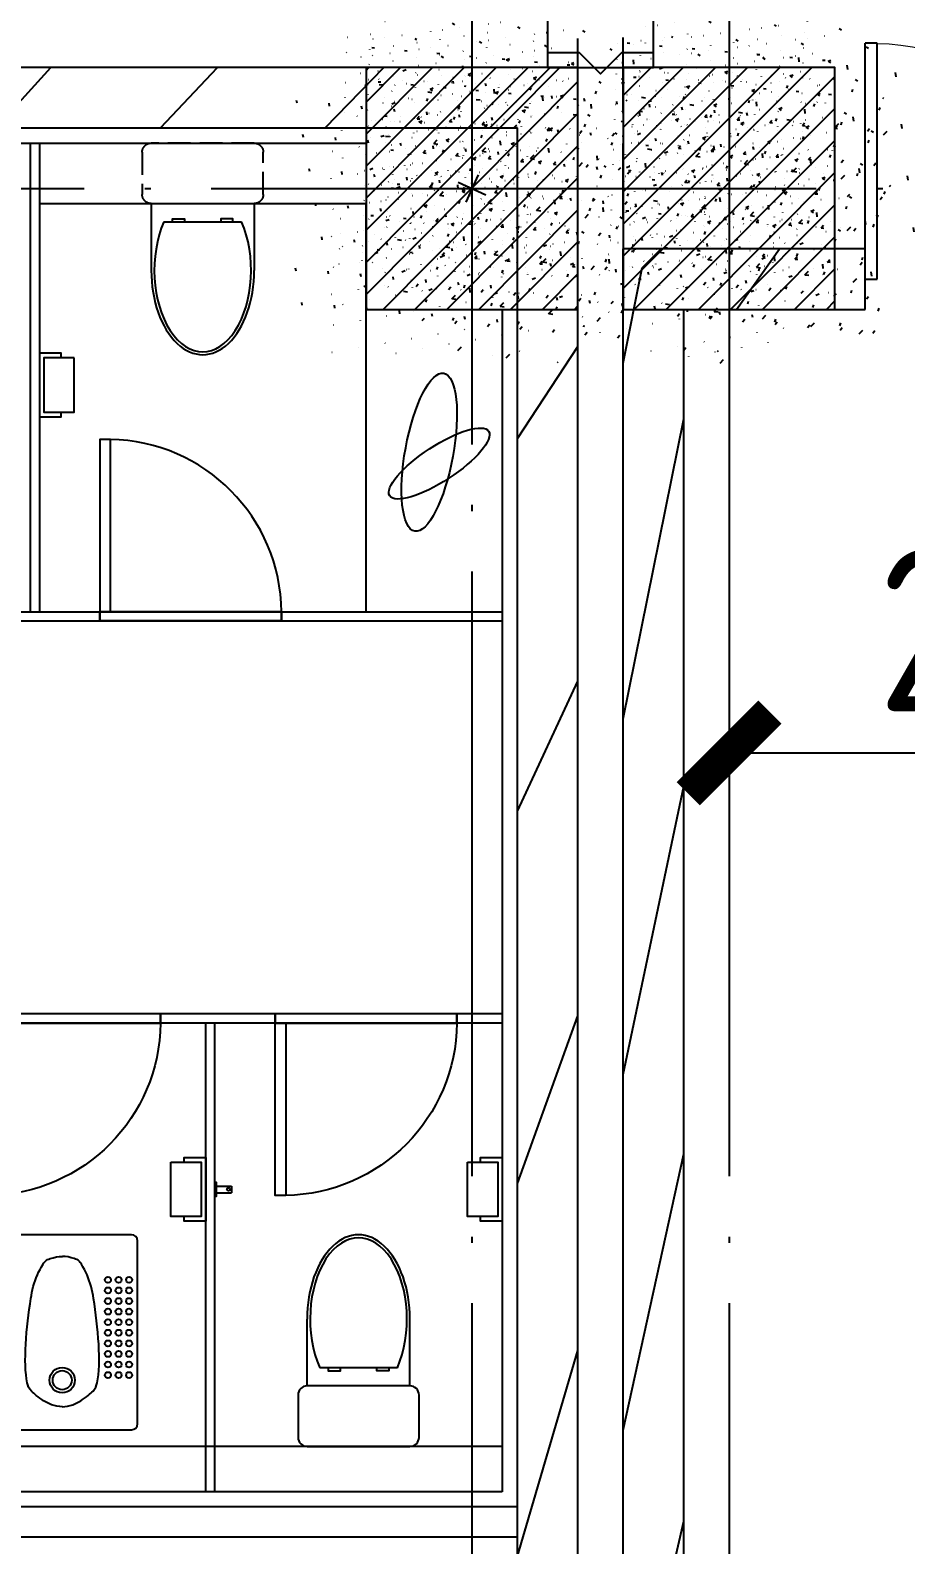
# Model space of a CAD drawing. Header units: inches. Extents: x 0 to 1813292486, y 0 to 3473589894.
# Drawn here: x 600614026 to 600616920, y 3473283533 to 3473288541 of the extents above; entities that cross this region are included whole.
import ezdxf
from ezdxf.xclip import XClip

# ---------------------------------------------------------------- set-up
doc = ezdxf.new("R2010")
doc.units = ezdxf.units.IN
doc.header["$LTSCALE"] = 1000
doc.header["$MEASUREMENT"] = 0
doc.header["$XCLIPFRAME"] = 2
doc.set_wipeout_variables(frame=1)
doc.linetypes.add('AX-MALL-GIRD-200$0$DOTE', pattern=[2.4200000000000004, 2, -0.2, 0.02, -0.2])
doc.linetypes.add('AX-MALL-WALL-P02-QT$0$DASH', pattern=[0.35, 0.25, -0.1])
for name, color, linetype in [('A-Anno-Note', 241, 'Continuous'), ('AX-MALL-DIM-P02$0$A-Anno-Dims', 3, 'Continuous'), ('AX-MALL-DIM-P02$0$A-Detl-Thin', 131, 'Continuous'), ('AX-MALL-GIRD-200$0$A-Grid', 222, 'AX-MALL-GIRD-200$0$DOTE'), ('AX-MALL-P02-200$0$A-Anno-Note', 241, 'Continuous'), ('AX-MALL-WALL-P02$0$A-Anno-Note', 241, 'Continuous'), ('AX-MALL-WALL-P02-QT$0$A-Anno-Note', 241, 'Continuous'), ('AX-MALL-WALL-P02-QT$0$A-Detl-Patt', 8, 'Continuous'), ('AX-MALL-WALL-P02-QT$0$A-Detl-Thin', 131, 'Continuous'), ('AX-MALL-WALL-P02-QT$0$A-Wall', 2, 'Continuous'), ('AX-MALL-WALL-P02-QT$0$A-Wall-Patt', 13, 'Continuous'), ('AX-MALL-WALL-P02-QT$0$A-Wind', 4, 'Continuous'), ('AX-MALL-WALL-P02-QT$0$AX-MALL-WALL-P01-QT$0$AX-MALL-WALL-P01-QT$0$FC--FURN', 40, 'Continuous'), ('AX-MALL-WALL-P02-QT$0$AX-MALL-WALL-P01-QT$0$AX-MALL-WALL-P01-QT$0$FF--FIXT（洁具、厨具）', 31, 'Continuous'), ('AX-MALL-WALL-P02-QT$0$AX-MALL-WALL-P01-QT$0$AX-MALL-WALL-P01-QT$0$FF--FURN_SF(固定家俱)', 40, 'Continuous'), ('AX-MALL-WALL-P02-QT$0$AX-MALL-WALL-P01-QT$0$AX-MALL-WALL-P01-QT$0$FF-DOOR（平面门）', 70, 'Continuous'), ('AX-MALL-WALL-P02-QT$0$AX-MALL-WALL-P02-QT$0$AX-MALL-WALL-P01-QT$0$AR--WALL-1（装饰增加墙体）', 150, 'Continuous'), ('AX-MALL-WALL-P02-QT$0$AX-MALL-WALL-P02-QT$0$AX-MALL-WALL-P01-QT$0$FC--FURN', 40, 'Continuous'), ('AX-MALL-WALL-P02-QT$0$AX-MALL-WALL-P02-QT$0$AX-MALL-WALL-P01-QT$0$FF--FIXT（洁具、厨具）', 31, 'Continuous'), ('AX-MALL-WALL-P02-QT$0$AX-MALL-WALL-P02-QT$0$AX-MALL-WALL-P01-QT$0$FF--FURN_SF(固定家俱)', 40, 'Continuous'), ('AX-MALL-WALL-P02-QT$0$AX-MALL-WALL-P02-QT$0$AX-MALL-WALL-P01-QT$0$FF-DOOR（平面门）', 70, 'Continuous'), ('AX-MALL-WALL-P02-QT$0$AX-MALL-WALL-P02-QT$0$AX-MALL-WALL-P01-QT$0$FF-装饰完成面', 30, 'Continuous'), ('AX-MALL-WALL-P02-QT$0$AX-MALL-WALL-P02-QT$0$AX-MALL-WALL-P01-QT$0$WALL', 2, 'Continuous'), ('AX-MALL-ZTKD-P02$0$A-Anno-Note', 241, 'Continuous'), ('SX-MALL-WALL-L-1F~2F$0$S-COLU', 30, 'Continuous'), ('SX-MALL-WALL-L-1F~2F$0$S-PATT-WALL', 83, 'Continuous'), ('SX-MALL-WALL-L-1F~2F$0$单形心', 4, 'Continuous'), ('SX-MALL-WALL-R-BZ$0$S-COLU', 30, 'Continuous'), ('SX-MALL-WALL-R-BZ$0$S-PATT-WALL', 83, 'Continuous')]:
    doc.layers.add(name, color=color, linetype=linetype)
doc.styles.add('AX-MALL-DIM-P02$0$_TCH_DIM_T3', font='gbenor.shx')
doc.dimstyles.new('AX-MALL-DIM-P02$0$_TCH_ARCH&&180', dxfattribs={"dimtxt": 535.5, "dimasz": 270, "dimexe": 450, "dimexo": 450, "dimgap": 137.25, "dimtad": 1, "dimdec": 0, "dimzin": 0, "dimdsep": 46, "dimtxsty": 'AX-MALL-DIM-P02$0$_TCH_DIM_T3', "dimblk": 'AX-MALL-DIM-P02$0$_ArchTick', "dimcen": 0.09, "dimclrt": 7, "dimazin": 2, "dimtfac": 1, "dimtdec": 0, "dimtix": 1, "dimtmove": 2, "dimatfit": 3, "dimfxl": 500, "dimtolj": 1, "dimtzin": 0, "dimarcsym": 0})
pattern_1 = [(45, (0, 359.0227), (-353.55353201463, 353.55353201463), [])]

# ---------------------------------------------------------------- blocks, each defined once
blk = doc.blocks.new('AX-MALL-GIRD-200')
at = {"layer": 'AX-MALL-GIRD-200$0$A-Grid'}
for p, q in [((600244912.440112, 3473204422.954183), (600602808.4442104, 3473071096.1909)), ((600448485.974502, 3473145311.278587), (600409756.4355524, 3473041347.551506)), ((600449282.4994268, 3473145014.54968), (600410552.9604772, 3473041050.822598))]:
    blk.add_line(p, q, dxfattribs=at)
blk = doc.blocks.new('SX-MALL-WALL-R-BZ')
at = {"layer": 'SX-MALL-WALL-R-BZ$0$S-PATT-WALL'}
h = blk.add_hatch(dxfattribs=at)
h.set_pattern_fill('钢筋混凝土', color=256, scale=15, pattern_type=2)
h.set_pattern_definition([(24.56816130816271, (600578611.2237192, 3473080110.365553), (-31.18316059493327, 68.21004687955141), []), (29.56816130816269, (600578611.2237192, 3473080110.365553), (97.53445421719282, -46.37920051396389), [11.25, -123.75]), (334.5681613081628, (600578611.2237192, 3473080110.365553), (19.88439777927527, 112.9961142827297), [9, -99]), (80.01956130816268, (600578619.3515904, 3473080106.50062), (117.4189029658641, 66.61682168402376), [9.5610285, -105.1713168]), (25.75236130816271, (600578621.6965042, 3473080138.478197), (141.3476152528434, -79.15081592627133), [16.875, -185.625]), (76.20376130816268, (600578633.4754679, 3473080131.882288), (182.3878362876093, 87.98253897351975), [14.3415432, -157.75695]), (330.7523613081627, (600578621.6965042, 3473080138.478197), (182.3877676281842, 87.98268140648725), [13.49999999999997, -148.4999999999995]), (0.5681613081627113, (600578633.1346302, 3473080126.213644), (62.82047319493842, -87.84980448085341), [11.24999999999997, -123.7499999999997]), (305.5681613081627, (600578633.1346302, 3473080126.213644), (72.17288941707483, 89.18848104565322), [8.999999999999966, -98.99999999999973]), (51.01956130816269, (600578638.3696649, 3473080118.892823), (134.9933625472827, 1.338571315216136), [9.561028499999967, -105.1713167999997]), (17.06816130816274, (600578611.2237192, 3473080110.365553), (19.14085715648196, 46.15589493569758), [0.75, -97.8, 0.75, -100.5, 0.75, -99.375]), (347.0681613081627, (600578611.2237192, 3473080110.365553), (57.63084700165395, 41.66442755963357), [0.7499999999999979, -57.29999999999986, 0.7499999999999979, -95.54999999999973, 0.7499999999999979, -37.87499999999986]), (307.0681613081626, (600578579.8781208, 3473080122.042708), (73.85474000760384, -31.12342332406966), [0.75, -37.5, 0.75, -117, 0.75, -155.25]), (297.0681613081627, (600578565.8217986, 3473080127.2791), (87.21641676177077, -16.46683783357052), [0.75, -48.75, 0.75, -77.69999999999999, 0.75, -110.25])])
h.paths.add_polyline_path([(600443999.4375225, 3473129830.351643), (600444278.711788, 3473130580.022161), (600443622.7500852, 3473130824.387143), (600443343.4758198, 3473130074.716625)])
at = {"layer": 'SX-MALL-WALL-R-BZ$0$S-COLU'}
blk.add_lwpolyline([(600443999.4375225, 3473129830.351643), (600444278.711788, 3473130580.022161), (600443622.7500852, 3473130824.387143), (600443343.4758198, 3473130074.716625)], close=True, dxfattribs=at)
blk = doc.blocks.new('SX-MALL-WALL-R-2F~3F')
blk.add_blockref('SX-MALL-WALL-R-BZ', (-1.192092895507812e-06, -9.5367431640625e-07))
blk = doc.blocks.new('SX-MALL-WALL-L-1F~2F$0$BANWANG_XINGXIN')
at = {"color": 0}
for points in [[(0.7071067811865476, 0.7071067811865475), (-0.7071067811865477, -0.7071067811865475)], [(-0.7071067811865475, 0.7071067811865476), (0.7071067811865474, -0.7071067811865477)]]:
    blk.add_lwpolyline(points, dxfattribs=at)
blk = doc.blocks.new('SX-MALL-WALL-L-1F~2F')
at = {"layer": 'SX-MALL-WALL-L-1F~2F$0$S-PATT-WALL'}
h = blk.add_hatch(dxfattribs=at)
h.set_pattern_fill('钢筋混凝土', color=256, scale=15, pattern_type=2)
h.set_pattern_definition([(24.56816131876918, (600333317.0600111, 3473133713.043571), (-31.18316060756021, 68.21004687377882), []), (29.56816131876925, (600333317.0600111, 3473133713.043571), (97.53445422577846, -46.37920049590846), [11.25, -123.75]), (334.5681613187692, (600333317.0600111, 3473133713.043571), (19.88439775835759, 112.9961142864107), [9, -99]), (80.01956131876923, (600333325.1878823, 3473133709.178638), (117.4189029535321, 66.61682170576017), [9.5610285, -105.1713168]), (25.75236131876919, (600333327.5327961, 3473133741.156215), (141.3476152674957, -79.15081590010527), [16.87499999999951, -185.6249999999961]), (76.20376131876925, (600333339.3117598, 3473133734.560306), (182.3878362713222, 87.98253900728311), [14.3415432, -157.75695]), (330.7523613187692, (600333327.5327961, 3473133741.156215), (182.387767611897, 87.98268144025062), [13.49999999999975, -148.4999999999961]), (0.5681613187692669, (600333338.9709221, 3473133728.891661), (62.82047321120105, -87.84980446922418), [11.25, -123.75]), (305.5681613187692, (600333338.9709221, 3473133728.891661), (72.17288940056439, 89.18848105901375), [9, -99]), (51.01956131876926, (600333344.2059568, 3473133721.570841), (134.9933625470349, 1.33857134020591), [9.5610285, -105.1713168]), (17.06816131876921, (600333317.0600111, 3473133713.043571), (19.14085714793764, 46.15589493924091), [0.75, -97.8, 0.75, -100.5, 0.75, -99.375]), (347.0681613187692, (600333317.0600111, 3473133713.043571), (57.63084699394109, 41.66442757030211), [0.75, -57.3, 0.75, -95.55, 0.75, -37.875]), (307.0681613187692, (600333285.7144127, 3473133724.720726), (73.85474001336534, -31.12342331039777), [0.75, -37.5, 0.75, -117, 0.75, -155.25]), (297.0681613187692, (600333271.6580905, 3473133729.957118), (87.2164167648191, -16.46683781742514), [0.75, -48.75, 0.75, -77.69999999999999, 0.75, -110.25])])
h.paths.add_polyline_path([(600443202.9125882, 3473130127.080554), (600443482.1868527, 3473130876.751069), (600442826.2251499, 3473131121.116051), (600442546.9508854, 3473130371.445536)])
at = {"layer": 'SX-MALL-WALL-L-1F~2F$0$S-COLU'}
blk.add_lwpolyline([(600443202.9125882, 3473130127.080554), (600443482.1868527, 3473130876.751069), (600442826.2251499, 3473131121.116051), (600442546.9508854, 3473130371.445536)], close=True, dxfattribs=at)
at = {"layer": 'SX-MALL-WALL-L-1F~2F$0$单形心', "xscale": 50, "yscale": 50, "zscale": 50}
blk.add_blockref('SX-MALL-WALL-L-1F~2F$0$BANWANG_XINGXIN', (600443014.5688456, 3473130624.098288), dxfattribs=at)
blk = doc.blocks.new('SX-MALL-WALL-L-2F~3F')
ref = blk.add_blockref('SX-MALL-WALL-L-1F~2F', (0, 0))
XClip(ref).set_block_clipping_path([(600349769.7341375, 3473074679.418533), (600357001.7302529, 3473071985.287766), (600356499.8725733, 3473070638.124951), (600359302.5086629, 3473069594.060767), (600362345.1765132, 3473077761.653201), (600381551.4312518, 3473070606.759726), (600391553.7259278, 3473066880.611454), (600387749.827644, 3473056669.608357), (600391632.1759799, 3473055223.319679), (600395635.5522461, 3473065969.791956), (600406982.2408491, 3473061742.817497), (600403058.8006672, 3473051210.921831), (600412723.2437257, 3473047610.6332), (600445093.3740637, 3473134503.466942), (600393055.2444371, 3473153889.197227), (600387463.4997383, 3473138878.984498), (600380158.3525343, 3473141600.366193), (600382830.751978, 3473148774.027779), (600388210.8522022, 3473146769.782572), (600390696.2253517, 3473153441.399696), (600277474.697425, 3473195619.741203), (600273446.9822528, 3473184807.934726), (600257129.111771, 3473190886.82031), (600241575.9633431, 3473149136.690594), (600258197.8999482, 3473142944.531458), (600255239.7303221, 3473135003.762026), (600263182.3271956, 3473132044.911624), (600260741.6763649, 3473125493.34496), (600269350.4970673, 3473122286.306632), (600271511.1407766, 3473128086.235537), (600286270.1853781, 3473122588.058336), (600284109.5416689, 3473116788.129431), (600282580.7823727, 3473112684.400902), (600291840.7574171, 3473109234.788475), (600290827.7957876, 3473106515.642598), (600293360.405141, 3473105572.171298), (600294731.2544166, 3473109252.0137), (600323175.4764534, 3473098655.706329), (600321336.3302773, 3473093718.790065), (600344750.773286, 3473084996.222976), (600341987.4689643, 3473077578.540671), (600344583.6790427, 3473076611.376234), (600346015.5062013, 3473080454.904757), (600351201.5612961, 3473078522.947055)])
blk = doc.blocks.new('SX-MALL-WALL-2F~3F')
for name in ['SX-MALL-WALL-L-2F~3F', 'SX-MALL-WALL-R-2F~3F']:
    blk.add_blockref(name, (0, 0))
blk = doc.blocks.new('AX-MALL-WALL-P02-QT$0$AX-MALL-WALL-P02-QT$0$AX-MALL-WALL-P01-QT$0$ewfd')
at = {"color": 250}
blk.add_wipeout([(323302.6650249958, 466314.476409029), (323298.66332251864, 466314.88083868043), (323294.8776801148, 466316.0547571024), (323291.4435677846, 466317.9210806403), (323288.5228893721, 466320.33427340526), (323286.08336799627, 466323.29389360757), (323284.17001375026, 466326.8649335461), (323283.0009077253, 466330.8264101287), (323282.6650249958, 466334.476409029), (323282.6650249958, 466939.476409029), (323283.0420671921, 466943.34157746437), (323284.3234099986, 466947.45043933333), (323286.02257478185, 466950.568246157), (323288.5228893721, 466953.6185446527), (323291.46228950284, 466956.0444118499), (323294.8884147194, 466957.902595086), (323298.6645358611, 466959.0722271207), (323302.28252805094, 466959.47275109665), (323762.6650249958, 466959.476409029), (323766.52946304274, 466959.09951068443), (323770.24132166675, 466957.985858744), (323773.9191480949, 466956.0095488781), (323776.80716061953, 466953.6185446527), (323779.311224187, 466950.5626190435), (323781.16109574045, 466947.0853095415), (323782.277100065, 466943.3964232483), (323782.6650249958, 466939.476409029), (323782.6634575456, 466334.2260182323), (323782.25036350096, 466330.4249258885), (323781.12287244765, 466326.7752488927), (323779.27045070205, 466323.329219378), (323776.80716061953, 466320.33427340526), (323773.76255693275, 466317.8377556908), (323770.22400144854, 466315.95987925184), (323766.41464420885, 466314.8310442892), (323762.6650249958, 466314.476409029)], dxfattribs=at)
blk.add_lwpolyline([(323282.6650249958, 466939.476409029), (323282.6650249958, 466334.476409029, 0.414213562373095), (323302.6650249958, 466314.476409029), (323762.6650249958, 466314.476409029, 0.414213562373095), (323782.6650249958, 466334.476409029), (323782.6650249958, 466939.476409029, 0.414213562373095), (323762.6650249958, 466959.476409029), (323302.6650249958, 466959.476409029, 0.414213562373095)], format="xyb", close=True)
blk.add_lwpolyline([(323282.6650249958, 466939.476409029), (323282.6650249958, 466334.476409029, 0.414213562373095), (323302.6650249958, 466314.476409029), (323762.6650249958, 466314.476409029, 0.414213562373095), (323782.6650249958, 466334.476409029), (323782.6650249958, 466939.476409029, 0.414213562373095), (323762.6650249958, 466959.476409029), (323302.6650249958, 466959.476409029, 0.414213562373095)], format="xyb", close=True)
at = {"color": 251}
for centre, radius in [((323531.9863792658, 466795.3876582197), 41.94557274732505), ((323531.9863792658, 466795.3876582197), 41.94557274732505), ((323531.9863792658, 466795.3876582197), 31.45923512725858), ((323531.9863792658, 466795.3876582197), 31.45923512725858), ((323310.7681113989, 466778.643245542), 10), ((323310.7681113989, 466778.643245542), 10), ((323310.7681113989, 466743.643245542), 10), ((323310.7681113989, 466743.643245542), 10), ((323345.7681113989, 466778.643245542), 10), ((323345.7681113989, 466778.643245542), 10), ((323345.7681113989, 466743.643245542), 10), ((323345.7681113989, 466743.643245542), 10), ((323380.7681113989, 466778.643245542), 10), ((323380.7681113989, 466778.643245542), 10), ((323380.7681113989, 466743.643245542), 10), ((323380.7681113989, 466743.643245542), 10), ((323683.2046471327, 466778.643245542), 10), ((323683.2046471327, 466778.643245542), 10), ((323683.2046471327, 466743.643245542), 10), ((323683.2046471327, 466743.643245542), 10), ((323718.2046471327, 466778.643245542), 10), ((323718.2046471327, 466778.643245542), 10), ((323718.2046471327, 466743.643245542), 10), ((323718.2046471327, 466743.643245542), 10), ((323753.2046471327, 466778.643245542), 10), ((323753.2046471327, 466778.643245542), 10), ((323753.2046471327, 466743.643245542), 10), ((323753.2046471327, 466743.643245542), 10), ((323310.7681113989, 466708.643245542), 10), ((323310.7681113989, 466708.643245542), 10), ((323345.7681113989, 466708.643245542), 10), ((323345.7681113989, 466708.643245542), 10), ((323380.7681113989, 466708.643245542), 10), ((323380.7681113989, 466708.643245542), 10), ((323683.2046471327, 466708.643245542), 10), ((323683.2046471327, 466708.643245542), 10), ((323718.2046471327, 466708.643245542), 10), ((323718.2046471327, 466708.643245542), 10), ((323753.2046471327, 466708.643245542), 10), ((323753.2046471327, 466708.643245542), 10), ((323310.7681113989, 466673.643245542), 10), ((323310.7681113989, 466673.643245542), 10), ((323310.7681113989, 466638.643245542), 10), ((323310.7681113989, 466638.643245542), 10), ((323345.7681113989, 466673.643245542), 10), ((323345.7681113989, 466673.643245542), 10), ((323345.7681113989, 466638.643245542), 10), ((323345.7681113989, 466638.643245542), 10), ((323380.7681113989, 466673.643245542), 10), ((323380.7681113989, 466673.643245542), 10), ((323380.7681113989, 466638.643245542), 10), ((323380.7681113989, 466638.643245542), 10), ((323683.2046471327, 466673.643245542), 10), ((323683.2046471327, 466673.643245542), 10), ((323683.2046471327, 466638.643245542), 10), ((323683.2046471327, 466638.643245542), 10), ((323718.2046471327, 466673.643245542), 10), ((323718.2046471327, 466673.643245542), 10), ((323718.2046471327, 466638.643245542), 10), ((323718.2046471327, 466638.643245542), 10), ((323753.2046471327, 466673.643245542), 10), ((323753.2046471327, 466673.643245542), 10), ((323753.2046471327, 466638.643245542), 10), ((323753.2046471327, 466638.643245542), 10), ((323310.7681113989, 466603.643245542), 10), ((323310.7681113989, 466603.643245542), 10), ((323345.7681113989, 466603.643245542), 10), ((323345.7681113989, 466603.643245542), 10), ((323380.7681113989, 466603.643245542), 10), ((323380.7681113989, 466603.643245542), 10), ((323683.2046471327, 466603.643245542), 10), ((323683.2046471327, 466603.643245542), 10), ((323718.2046471327, 466603.643245542), 10), ((323718.2046471327, 466603.643245542), 10), ((323753.2046471327, 466603.643245542), 10), ((323753.2046471327, 466603.643245542), 10), ((323310.7681113989, 466568.643245542), 10), ((323310.7681113989, 466568.643245542), 10), ((323310.7681113989, 466533.643245542), 10), ((323310.7681113989, 466533.643245542), 10), ((323345.7681113989, 466568.643245542), 10), ((323345.7681113989, 466568.643245542), 10), ((323345.7681113989, 466533.643245542), 10), ((323345.7681113989, 466533.643245542), 10), ((323380.7681113989, 466568.643245542), 10), ((323380.7681113989, 466568.643245542), 10), ((323380.7681113989, 466533.643245542), 10), ((323380.7681113989, 466533.643245542), 10), ((323683.2046471327, 466568.643245542), 10), ((323683.2046471327, 466568.643245542), 10), ((323683.2046471327, 466533.643245542), 10), ((323683.2046471327, 466533.643245542), 10), ((323718.2046471327, 466568.643245542), 10), ((323718.2046471327, 466568.643245542), 10), ((323718.2046471327, 466533.643245542), 10), ((323718.2046471327, 466533.643245542), 10), ((323753.2046471327, 466568.643245542), 10), ((323753.2046471327, 466568.643245542), 10), ((323753.2046471327, 466533.643245542), 10), ((323753.2046471327, 466533.643245542), 10), ((323310.7681113989, 466498.643245542), 10), ((323310.7681113989, 466498.643245542), 10), ((323345.7681113989, 466498.643245542), 10), ((323345.7681113989, 466498.643245542), 10), ((323380.7681113989, 466498.643245542), 10), ((323380.7681113989, 466498.643245542), 10), ((323683.2046471327, 466498.643245542), 10), ((323683.2046471327, 466498.643245542), 10), ((323718.2046471327, 466498.643245542), 10), ((323718.2046471327, 466498.643245542), 10), ((323753.2046471327, 466498.643245542), 10), ((323753.2046471327, 466498.643245542), 10), ((323310.7681113989, 466463.643245542), 10), ((323310.7681113989, 466463.643245542), 10), ((323345.7681113989, 466463.643245542), 10), ((323345.7681113989, 466463.643245542), 10), ((323380.7681113989, 466463.643245542), 10), ((323380.7681113989, 466463.643245542), 10), ((323683.2046471327, 466463.643245542), 10), ((323683.2046471327, 466463.643245542), 10), ((323718.2046471327, 466463.643245542), 10), ((323718.2046471327, 466463.643245542), 10), ((323753.2046471327, 466463.643245542), 10), ((323753.2046471327, 466463.643245542), 10)]:
    blk.add_circle(centre, radius, dxfattribs=at)
for points in [[(323532.6650248766, 466883.8638216704), (323520.4717212916, 466882.2286032736), (323488.4597207308, 466877.707044959), (323456.0975703001, 466853.6599709837), (323422.9914146662, 466827.120705098), (323400.9047311546, 466758.5660919397), (323414.4005647899, 466603.1887380629), (323437.4916673899, 466472.9993421583), (323456.4092613461, 466429.9087465851), (323476.310454011, 466399.6364177166), (323500.2832683325, 466389.5506935481), (323519.2872260809, 466386.2547661074), (323531.2312737703, 466386.1751430504)], [(323532.6650248766, 466883.8638216704), (323520.4717212916, 466882.2286032736), (323488.4597207308, 466877.707044959), (323456.0975703001, 466853.6599709837), (323422.9914146662, 466827.120705098), (323400.9047311546, 466758.5660919397), (323414.4005647899, 466603.1887380629), (323437.4916673899, 466472.9993421583), (323456.4092613461, 466429.9087465851), (323476.310454011, 466399.6364177166), (323500.2832683325, 466389.5506935481), (323519.2872260809, 466386.2547661074), (323531.2312737703, 466386.1751430504)], [(323531.2312737703, 466883.8638216704), (323543.4245773553, 466882.2286032736), (323575.4365779161, 466877.707044959), (323607.7987283468, 466853.6599709837), (323640.9048839808, 466827.120705098), (323662.9915674924, 466758.5660919397), (323649.495733857, 466603.1887380629), (323626.4046312571, 466472.9993421583), (323607.4870373008, 466429.9087465851), (323587.585844636, 466399.6364177166), (323563.6130303144, 466389.5506935481), (323544.609072566, 466386.2547661074), (323531.2312737703, 466386.1751430504)], [(323531.2312737703, 466883.8638216704), (323543.4245773553, 466882.2286032736), (323575.4365779161, 466877.707044959), (323607.7987283468, 466853.6599709837), (323640.9048839808, 466827.120705098), (323662.9915674924, 466758.5660919397), (323649.495733857, 466603.1887380629), (323626.4046312571, 466472.9993421583), (323607.4870373008, 466429.9087465851), (323587.585844636, 466399.6364177166), (323563.6130303144, 466389.5506935481), (323544.609072566, 466386.2547661074), (323531.2312737703, 466386.1751430504)]]:
    blk.add_open_spline(points, degree=3, knots=[1.440812088750235, 1.440812088750235, 1.440812088750235, 1.440812088750235, 37.88296620825651, 97.35998109031364, 119.2773576006894, 162.7981170504426, 436.8467338138964, 475.3307935418813, 551.816729635075, 564.080937783323, 580.9239073624212, 621.6792270419107, 621.6792270419107, 621.6792270419107, 621.6792270419107])
blk = doc.blocks.new('AX-MALL-WALL-P02-QT$0$AX-MALL-WALL-P02-QT$0$AX-MALL-WALL-P01-QT$0$6栋二层平面图$0$t.holder')
blk.add_lwpolyline([(-171606.22549057, -4429.84042078245), (-171506.2254905701, -4429.84042078245), (-171506.2254905701, -4249.84042078245), (-171606.22549057, -4249.84042078245)], close=True)
blk.add_lwpolyline([(-171563.1068744659, -4429.84042078245), (-171563.1068744659, -4444.840420782449), (-171491.2254905701, -4444.840420782449), (-171491.2254900932, -4234.840420782449), (-171563.1068739891, -4234.840420782449), (-171563.1068744659, -4249.84042078245)])
blk = doc.blocks.new('AX-MALL-WALL-P02-QT$0$AX-MALL-WALL-P02-QT$0$AX-MALL-WALL-P01-QT$0$A$C25F07B65')
at = {"color": 1}
blk.add_lwpolyline([(-22.5, 0), (-22.5, -5), (22.5, -5), (22.5, 0)], close=True, dxfattribs=at)
for points in [[(-11, -5), (-11, -55)], [(11, -5), (11, -55)], [(11, -55), (-11, -55)]]:
    blk.add_lwpolyline(points, dxfattribs=at)
blk.add_circle((0, -45), 5, dxfattribs=at)
blk = doc.blocks.new('AX-MALL-WALL-P02-QT$0$AX-MALL-WALL-P02-QT$0$AX-MALL-WALL-P01-QT$0$VCDSV RT')
at = {"layer": 'AX-MALL-WALL-P02-QT$0$AX-MALL-WALL-P02-QT$0$AX-MALL-WALL-P01-QT$0$FF--FURN_SF(固定家俱)', "color": 251}
for points in [[(-1553098.84209966, -1826479.911805076), (-1553098.841555893, -1826509.899017009), (-1553698.84155756, -1826509.923115739), (-1553698.841553746, -1826479.935903796)], [(-1553098.84209966, -1826509.947214458), (-1553098.841555893, -1826479.960002525), (-1553698.84155756, -1826479.935903796), (-1553698.841553746, -1826509.923115739)]]:
    blk.add_lwpolyline(points, dxfattribs=at)
at = {"layer": 'AX-MALL-WALL-P02-QT$0$AX-MALL-WALL-P02-QT$0$AX-MALL-WALL-P01-QT$0$FF-DOOR（平面门）', "color": 251}
blk.add_lwpolyline([(-1553698.841553746, -1826479.923115739), (-1553098.84209966, -1826479.911805076, 0.4070509368306434), (-1553664.217446385, -1825909.914594877)], format="xyb", dxfattribs=at)
at = {"layer": 'AX-MALL-WALL-P02-QT$0$AX-MALL-WALL-P02-QT$0$AX-MALL-WALL-P01-QT$0$FF-DOOR（平面门）', "color": 3}
blk.add_lwpolyline([(-1553663.633202611, -1825909.923566568), (-1553698.841534672, -1825909.923565615), (-1553698.841553746, -1826479.935903796), (-1553663.633221684, -1826479.93590475)], close=True, dxfattribs=at)
blk = doc.blocks.new('AX-MALL-WALL-P02-QT$0$AX-MALL-WALL-P02-QT$0$AX-MALL-WALL-P01-QT$0$A-02-LTO-F5-卫生间$0$A-02-FP-02$0$656地块-地下一层平面图$0$A$C7C9B0AD1')
for p, q in [((169.9998121783137, 0), (-170.0001878216862, 0)), ((-200.0001878216863, -30), (-200.0001878216863, -170)), ((199.9998121783137, -170), (199.9998121783137, -30)), ((-170.0001878216862, -200), (169.9998121783137, -200)), ((-170.0001878216862, -200), (-170.0001878216862, -420.8666755913291)), ((169.9998121783137, -200), (169.9998121783137, -420.8666755913291)), ((-128.4095808044076, -260.3977986315731), (128.398101568222, -260.3977986315731))]:
    blk.add_line(p, q)
for points in [[(-100.0001878216862, -260.3977986315731), (-100.0001878216862, -250.3977986315731), (-60.00018782168627, -250.3977986315731), (-60.00018782168627, -260.3977986315731)], [(99.99981217831373, -260.3977986315731), (99.99981217831373, -250.3977986315731), (59.99981217831373, -250.3977986315731), (59.99981217831373, -260.3977986315731)]]:
    blk.add_lwpolyline(points)
for centre, start, end in [((-170.0001878216862, -30), 90, 180), ((169.9998121783137, -30), 0, 90), ((-170.0001878216862, -170), 180, 270), ((169.9998121783137, -170), 270, 0)]:
    blk.add_arc(centre, 30, start, end)
for centre, major_axis, ratio, start_param, end_param in [((-0.0002386718988419, -420.8581857560202), (0.01427085771669802, -268.9493896662805), 0.5949071552397731, 4.073075561061428, 8.493231919967007), ((-0.0001878216862679, -420.8666755913291), (0, -278.9407517399522), 0.6094484184888327, 4.712388980384689, 7.853981633974483)]:
    blk.add_ellipse(centre, major_axis=major_axis, ratio=ratio, start_param=start_param, end_param=end_param)
blk = doc.blocks.new('AX-MALL-WALL-P02-QT$0$AX-MALL-WALL-P02-QT$0$AX-MALL-WALL-P01-QT$0$A$C79883EFB')
at = {"layer": 'AX-MALL-WALL-P02-QT$0$AX-MALL-WALL-P02-QT$0$AX-MALL-WALL-P01-QT$0$FF--FIXT（洁具、厨具）', "ltscale": 0.04, "extrusion": (0, 0, -1), "xscale": -1, "zscale": -1, "rotation": 180}
blk.add_blockref('AX-MALL-WALL-P02-QT$0$AX-MALL-WALL-P02-QT$0$AX-MALL-WALL-P01-QT$0$A-02-LTO-F5-卫生间$0$A-02-FP-02$0$656地块-地下一层平面图$0$A$C7C9B0AD1', (-499.9998121783137, 0), dxfattribs=at)
blk = doc.blocks.new('AX-MALL-WALL-P02-QT$0$AX-MALL-WALL-P02-QT$0$AX-MALL-WALL-P01-QT$0$A$C5310592A')
at = {"layer": 'AX-MALL-WALL-P02-QT$0$AX-MALL-WALL-P02-QT$0$AX-MALL-WALL-P01-QT$0$WALL'}
blk.add_blockref('AX-MALL-WALL-P02-QT$0$AX-MALL-WALL-P02-QT$0$AX-MALL-WALL-P01-QT$0$A$C79883EFB', (-999.9999999920838, 0), dxfattribs=at)
blk = doc.blocks.new('AX-MALL-WALL-P02-QT$0$AX-MALL-WALL-P01-QT$0$AX-MALL-WALL-P01-QT$0$VCDSV RT')
at = {"layer": 'AX-MALL-WALL-P02-QT$0$AX-MALL-WALL-P01-QT$0$AX-MALL-WALL-P01-QT$0$FF--FURN_SF(固定家俱)', "color": 251}
for points in [[(-1553098.84209966, -1826479.911805076), (-1553098.841555893, -1826509.899017009), (-1553698.84155756, -1826509.923115739), (-1553698.841553746, -1826479.935903796)], [(-1553098.84209966, -1826509.947214458), (-1553098.841555893, -1826479.960002525), (-1553698.84155756, -1826479.935903796), (-1553698.841553746, -1826509.923115739)]]:
    blk.add_lwpolyline(points, dxfattribs=at)
at = {"layer": 'AX-MALL-WALL-P02-QT$0$AX-MALL-WALL-P01-QT$0$AX-MALL-WALL-P01-QT$0$FF-DOOR（平面门）', "color": 251}
blk.add_lwpolyline([(-1553698.841553746, -1826479.923115739), (-1553098.84209966, -1826479.911805076, 0.4070509368306434), (-1553664.217446385, -1825909.914594877)], format="xyb", dxfattribs=at)
at = {"layer": 'AX-MALL-WALL-P02-QT$0$AX-MALL-WALL-P01-QT$0$AX-MALL-WALL-P01-QT$0$FF-DOOR（平面门）', "color": 3}
blk.add_lwpolyline([(-1553663.633202611, -1825909.923566568), (-1553698.841534672, -1825909.923565615), (-1553698.841553746, -1826479.935903796), (-1553663.633221684, -1826479.93590475)], close=True, dxfattribs=at)
blk = doc.blocks.new('AX-MALL-WALL-P02-QT$0$AX-MALL-WALL-P01-QT$0$AX-MALL-WALL-P01-QT$0$6栋二层平面图$0$t.holder')
blk.add_lwpolyline([(-171606.22549057, -4429.84042078245), (-171506.2254905701, -4429.84042078245), (-171506.2254905701, -4249.84042078245), (-171606.22549057, -4249.84042078245)], close=True)
blk.add_lwpolyline([(-171563.1068744659, -4429.84042078245), (-171563.1068744659, -4444.840420782449), (-171491.2254905701, -4444.840420782449), (-171491.2254900932, -4234.840420782449), (-171563.1068739891, -4234.840420782449), (-171563.1068744659, -4249.84042078245)])
blk = doc.blocks.new('AX-MALL-WALL-P02-QT$0$415145')
at = {"layer": 'AX-MALL-WALL-P02-QT$0$AX-MALL-WALL-P01-QT$0$AX-MALL-WALL-P01-QT$0$FC--FURN', "color": 8, "linetype": 'AX-MALL-WALL-P02-QT$0$DASH', "ltscale": 0.3}
for p, q in [((600183830.1897495, 3471939269.660553), (600183970.1897495, 3471939269.660553)), ((600183800.1897495, 3471938899.660553), (600183800.1897495, 3471939239.660553)), ((600184000.1897495, 3471939239.660553), (600184000.1897495, 3471938899.660553)), ((600183970.1897495, 3471938869.660553), (600183830.1897495, 3471938869.660553))]:
    blk.add_line(p, q, dxfattribs=at)
at = {"layer": 'AX-MALL-WALL-P02-QT$0$AX-MALL-WALL-P01-QT$0$AX-MALL-WALL-P01-QT$0$FC--FURN', "ltscale": 2}
for p, q in [((600184000.1897495, 3471939239.660553), (600184221.0564251, 3471939239.660553)), ((600184060.5875481, 3471939198.069946), (600184060.5875481, 3471938941.262264)), ((600184000.1897495, 3471938899.660553), (600184221.0564251, 3471938899.660553))]:
    blk.add_line(p, q, dxfattribs=at)
for points in [[(600184060.5875481, 3471939169.660553), (600184050.5875481, 3471939169.660553), (600184050.5875481, 3471939129.660553), (600184060.5875481, 3471939129.660553)], [(600184060.5875481, 3471938969.660553), (600184050.5875481, 3471938969.660553), (600184050.5875481, 3471939009.660553), (600184060.5875481, 3471939009.660553)]]:
    blk.add_lwpolyline(points, dxfattribs=at)
at = {"layer": 'AX-MALL-WALL-P02-QT$0$AX-MALL-WALL-P01-QT$0$AX-MALL-WALL-P01-QT$0$FC--FURN', "color": 8, "linetype": 'AX-MALL-WALL-P02-QT$0$DASH', "ltscale": 0.3}
for centre, start, end in [((600183830.1897495, 3471939239.660553), 90, 180), ((600183970.1897495, 3471939239.660553), 0, 90), ((600183830.1897495, 3471938899.660553), 180, 270), ((600183970.1897495, 3471938899.660553), 270, 0)]:
    blk.add_arc(centre, 30, start, end, dxfattribs=at)
at = {"layer": 'AX-MALL-WALL-P02-QT$0$AX-MALL-WALL-P01-QT$0$AX-MALL-WALL-P01-QT$0$FC--FURN', "ltscale": 2, "extrusion": (0, 0, -0.9999999999999999)}
blk.add_ellipse((600184221.0479352, 3471939069.660604), major_axis=(268.9493896662805, -0.0142708577166383), ratio=0.5949071552397731, start_param=4.073075561061428, end_param=8.493231919967007, dxfattribs=at)
at = {"layer": 'AX-MALL-WALL-P02-QT$0$AX-MALL-WALL-P01-QT$0$AX-MALL-WALL-P01-QT$0$FC--FURN', "ltscale": 2, "extrusion": (0, 0, -1)}
blk.add_ellipse((600184221.0564251, 3471939069.660553), major_axis=(278.9407517399522, 6.193728901758892e-14), ratio=0.6094484184888327, start_param=4.712388980384689, end_param=7.853981633974483, dxfattribs=at)
blk = doc.blocks.new('AX-MALL-WALL-P02-QT$0$cs3')
at = {"layer": 'AX-MALL-WALL-P02-QT$0$A-Anno-Note'}
blk.add_ellipse((37710.71545827389, -3059.820030212402), major_axis=(48.05216947686776, 261.353843102624), ratio=0.2980649014800866, dxfattribs=at)
at = {"layer": 'AX-MALL-WALL-P02-QT$0$A-Anno-Note', "color": 8}
blk.add_ellipse((37743.61274456978, -3097.253363132477), major_axis=(163.5261399164613, 106.7927819844237), ratio=0.2980649014800866, dxfattribs=at)
at = {"layer": 'AX-MALL-WALL-P02-QT$0$AX-MALL-WALL-P01-QT$0$AX-MALL-WALL-P01-QT$0$FC--FURN', "ltscale": 2}
blk.add_line((37501.9165558815, -3587.510303020477), (37501.91655576229, -2237.510303020477), dxfattribs=at)
at = {"layer": 'AX-MALL-WALL-P02-QT$0$AX-MALL-WALL-P01-QT$0$AX-MALL-WALL-P01-QT$0$FF--FURN_SF(固定家俱)', "ltscale": 2}
blk.add_line((36421.91900134087, -2237.510303497314), (37501.91655576229, -2237.510303020477), dxfattribs=at)
for points in [[(36391.91901087761, -2037.51030254364), (36391.91901111603, -3587.51030254364)], [(36421.91900146008, -2037.51030254364), (36421.91900134087, -3587.51030254364)], [(34271.91708791256, -3587.510302066803), (37950.90594255924, -3587.510303974152)], [(34271.91708779335, -3617.510292053223), (37950.90594160557, -3617.51029253006)]]:
    blk.add_lwpolyline(points, dxfattribs=at)
at = {"layer": 'AX-MALL-WALL-P02-QT$0$AX-MALL-WALL-P02-QT$0$AX-MALL-WALL-P01-QT$0$AR--WALL-1（装饰增加墙体）', "color": 151, "ltscale": 0.04}
for p, q in [((38001.91656339169, -6547.504326343536), (31071.91662120819, -6547.504330158234)), ((38001.91656327248, -6647.504326820374), (31071.91662108898, -6647.504331111908))]:
    blk.add_line(p, q, dxfattribs=at)
at = {"layer": 'AX-MALL-WALL-P02-QT$0$AX-MALL-WALL-P02-QT$0$AX-MALL-WALL-P01-QT$0$FC--FURN', "ltscale": 2}
blk.add_lwpolyline([(37951.91656327248, -6347.504128932953), (31122.92723858356, -6347.504134654999)], dxfattribs=at)
at = {"layer": 'AX-MALL-WALL-P02-QT$0$AX-MALL-WALL-P02-QT$0$AX-MALL-WALL-P01-QT$0$FF--FURN_SF(固定家俱)', "ltscale": 2}
for points in [[(37951.9160630703, -4947.50412940979), (32711.91610181332, -4947.504132270813)], [(37951.91606354713, -4917.504137992859), (32711.91618680954, -4917.504141807556)], [(36971.91657328606, -6497.504130363464), (36971.91657173634, -4947.504129886627)], [(37001.91656351089, -6497.50412940979), (37001.91656208038, -4947.50412940979)]]:
    blk.add_lwpolyline(points, dxfattribs=at)
at = {"layer": 'AX-MALL-WALL-P02-QT$0$AX-MALL-WALL-P02-QT$0$AX-MALL-WALL-P01-QT$0$FF-装饰完成面'}
for p, q in [((37951.91656064987, -2587.510301113129), (37951.91656351089, -6497.504325389862)), ((37951.91656351089, -6497.504325389862), (31121.91662120819, -6497.504330158234))]:
    blk.add_line(p, q, dxfattribs=at)
blk.add_lwpolyline([(31121.91661775112, -2037.510303497314), (37501.91655564308, -2037.510303497314)], dxfattribs=at)
at = {"layer": 'AX-MALL-WALL-P02-QT$0$A-Anno-Note', "xscale": -1, "rotation": 90}
blk.add_blockref('AX-MALL-WALL-P02-QT$0$415145', (3471976031.578332, 600181762.6794453), dxfattribs=at)
at = {"layer": 'AX-MALL-WALL-P02-QT$0$AX-MALL-WALL-P01-QT$0$AX-MALL-WALL-P01-QT$0$FF--FIXT（洁具、厨具）', "ltscale": 3, "rotation": 179.9999961580185}
blk.add_blockref('AX-MALL-WALL-P02-QT$0$AX-MALL-WALL-P01-QT$0$AX-MALL-WALL-P01-QT$0$6栋二层平面图$0$t.holder', (-135069.3067840338, -7177.339224338531), dxfattribs=at)
at = {"layer": 'AX-MALL-WALL-P02-QT$0$AX-MALL-WALL-P01-QT$0$AX-MALL-WALL-P01-QT$0$FF-DOOR（平面门）', "color": 2, "extrusion": (0, 0, -1), "xscale": -1, "zscale": -1}
blk.add_blockref('AX-MALL-WALL-P02-QT$0$AX-MALL-WALL-P01-QT$0$AX-MALL-WALL-P01-QT$0$VCDSV RT', (-1590320.75586772, 1822892.412822723), dxfattribs=at)
at = {"layer": 'AX-MALL-WALL-P02-QT$0$AX-MALL-WALL-P02-QT$0$AX-MALL-WALL-P01-QT$0$FC--FURN', "color": 70, "rotation": 180.0000000395197}
blk.add_blockref('AX-MALL-WALL-P02-QT$0$AX-MALL-WALL-P02-QT$0$AX-MALL-WALL-P01-QT$0$ewfd', (360029.3900276423, 460666.9725017548), dxfattribs=at)
at = {"layer": 'AX-MALL-WALL-P02-QT$0$AX-MALL-WALL-P02-QT$0$AX-MALL-WALL-P01-QT$0$FC--FURN', "color": 70}
blk.add_blockref('AX-MALL-WALL-P02-QT$0$AX-MALL-WALL-P02-QT$0$AX-MALL-WALL-P01-QT$0$A$C5310592A', (37976.9163132906, -6347.50412940979), dxfattribs=at)
at = {"layer": 'AX-MALL-WALL-P02-QT$0$AX-MALL-WALL-P02-QT$0$AX-MALL-WALL-P01-QT$0$FF--FIXT（洁具、厨具）', "ltscale": 3, "extrusion": (0, 0, -1), "zscale": -1, "rotation": 179.9999961184987}
for p in [(-208463.1423606873, -9837.332932472229), (-209443.1418505907, -9837.332932472229)]:
    blk.add_blockref('AX-MALL-WALL-P02-QT$0$AX-MALL-WALL-P02-QT$0$AX-MALL-WALL-P01-QT$0$6栋二层平面图$0$t.holder', p, dxfattribs=at)
at = {"layer": 'AX-MALL-WALL-P02-QT$0$AX-MALL-WALL-P02-QT$0$AX-MALL-WALL-P01-QT$0$FF--FIXT（洁具、厨具）', "rotation": 90.00000003951976}
blk.add_blockref('AX-MALL-WALL-P02-QT$0$AX-MALL-WALL-P02-QT$0$AX-MALL-WALL-P01-QT$0$A$C25F07B65', (37001.9165623188, -5497.50412940979), dxfattribs=at)
at = {"layer": 'AX-MALL-WALL-P02-QT$0$AX-MALL-WALL-P02-QT$0$AX-MALL-WALL-P01-QT$0$FF-DOOR（平面门）', "color": 2, "extrusion": (0, 0, -1), "zscale": -0.9999999999999999, "rotation": 179.9999999604801}
for p in [(-1589920.759382367, -1831427.406647205), (-1590900.759373426, -1831427.406647682)]:
    blk.add_blockref('AX-MALL-WALL-P02-QT$0$AX-MALL-WALL-P02-QT$0$AX-MALL-WALL-P01-QT$0$VCDSV RT', p, dxfattribs=at)
blk = doc.blocks.new('AX-MALL-WALL-P02-QT$0$$DorLib2D$00000002')
for p, q in [((-0.5, -5.684341886080802e-17), (-0.5000000000000007, 0.4875)), ((-0.4750000000000007, 0.4875), (-0.5000000000000007, 0.4875)), ((-0.475, -2.842170943040401e-17), (-0.4750000000000007, 0.4875)), ((0.475, -2.842170943040401e-17), (0.4750000000000007, 0.4875)), ((0.4750000000000007, 0.4875), (0.5000000000000007, 0.4875)), ((0.5, -5.684341886080802e-17), (0.5000000000000007, 0.4875)), ((-0.5, -5.684341886080802e-17), (-0.475, -2.842170943040401e-17)), ((0.5, -5.684341886080802e-17), (0.475, -2.842170943040401e-17))]:
    blk.add_line(p, q)
at = {"lineweight": 13}
for centre, start, end in [((-0.4875, -4.263256414560601e-17), 0, 88.53071641864632), ((0.4875, -4.263256414560601e-17), 91.4692835813537, 180)]:
    blk.add_arc(centre, 0.4875, start, end, dxfattribs=at)
blk = doc.blocks.new('AX-MALL-WALL-P02-QT')
at = {"layer": 'AX-MALL-WALL-P02-QT$0$A-Wall-Patt'}
h = blk.add_hatch(dxfattribs=at)
h.set_pattern_fill('普通砖', color=256, scale=200, style=0)
h.set_pattern_definition(pattern_1)
h.paths.add_polyline_path([(600443530.8934488, 3473130004.898059), (600444093.1463356, 3473129795.44236), (600444162.9649018, 3473129982.85999), (600443413.2943859, 3473130262.134254)])
at = {"layer": 'AX-MALL-WALL-P02-QT$0$A-Detl-Patt', "linetype": 'AX-MALL-WALL-P02-QT$0$DASH'}
for p, q in [((600411783.0245817, 3473045785.03125), (600444215.2818018, 3473132844.636178)), ((600411924.6820309, 3473045735.605952), (600444355.845043, 3473132792.272248))]:
    blk.add_line(p, q, dxfattribs=at)
at = {"layer": 'AX-MALL-WALL-P02-QT$0$A-Detl-Patt'}
blk.add_lwpolyline([(600443409.9521613, 3473130957.017386), (600443503.6609788, 3473130922.108108), (600443545.2385311, 3473130831.161381), (600443636.1852574, 3473130872.738934), (600443729.894074, 3473130837.829656)], dxfattribs=at)
at = {"layer": 'AX-MALL-WALL-P02-QT$0$A-Detl-Thin'}
blk.add_lwpolyline([(600443388.47795, 3473130911.660385), (600443716.4590228, 3473130789.477809), (600444449.5539707, 3473132757.362921), (600444121.5728906, 3473132879.545496)], close=True, dxfattribs=at)
at = {"layer": 'AX-MALL-WALL-P02-QT$0$A-Wall'}
for p, q in [((600444162.9649018, 3473129982.85999), (600443413.2943859, 3473130262.134254)), ((600443530.8934488, 3473130004.898059), (600444093.1463356, 3473129795.44236)), ((600444093.1463356, 3473129795.44236), (600444162.9649018, 3473129982.85999))]:
    blk.add_line(p, q, dxfattribs=at)
at = {"layer": 'AX-MALL-WALL-P02-QT$0$A-Detl-Thin'}
blk.add_blockref('SX-MALL-WALL-2F~3F', (0, 0), dxfattribs=at)
at = {"layer": 'AX-MALL-WALL-P02-QT$0$A-Wind'}
blk.add_blockref('AX-MALL-GIRD-200', (0, 0), dxfattribs=at)
at = {"layer": 'AX-MALL-WALL-P02-QT$0$A-Wind', "xscale": -1600, "yscale": 1600, "zscale": 200, "rotation": 339.5681613298677}
blk.add_blockref('AX-MALL-WALL-P02-QT$0$$DorLib2D$00000002', (600444877.7261362, 3473129609.87691), dxfattribs=at)
at = {"layer": 'AX-MALL-WALL-P02-QT$0$A-Anno-Note', "rotation": 339.5681613093759}
blk.add_blockref('AX-MALL-WALL-P02-QT$0$cs3', (600408307.6306978, 3473145887.821014), dxfattribs=at)
at = {"layer": 'AX-MALL-WALL-P02-QT$0$A-Wall-Patt'}
h = blk.add_hatch(dxfattribs=at)
h.set_pattern_fill('普通砖', color=256, scale=200, style=0)
h.set_pattern_definition(pattern_1)
h.paths.add_polyline_path([(600443482.1868627, 3473130876.751067), (600425536.9488508, 3473137561.878794), (600425467.1302844, 3473137374.461165), (600443224.9506671, 3473130759.152004)])
h = blk.add_hatch(dxfattribs=at)
h.set_pattern_fill('普通砖', color=256, scale=200, style=0)
h.set_pattern_definition(pattern_1)
h.paths.add_polyline_path([(600440389.9527073, 3473122958.04753), (600440514.8977934, 3473122911.501819), (600443482.1868627, 3473130876.751067), (600443224.9506671, 3473130759.152004), (600440362.3894473, 3473123075.0292)])
h = blk.add_hatch(dxfattribs=at)
h.set_pattern_fill('普通砖', color=256, scale=200, style=0)
h.set_pattern_definition(pattern_1)
h.paths.add_polyline_path([(600432671.615671, 3473100854.770744), (600443530.8934488, 3473130004.898059), (600443413.2943859, 3473130262.134254), (600432484.1980418, 3473100924.58931)])
at = {"layer": 'AX-MALL-WALL-P02-QT$0$A-Wall'}
for p, q in [((600443482.1868627, 3473130876.751067), (600425536.9488508, 3473137561.878794)), ((600425467.1302844, 3473137374.461165), (600443224.9506671, 3473130759.152004)), ((600440514.8977934, 3473122911.501819), (600443482.1868627, 3473130876.751067)), ((600440362.3894473, 3473123075.0292), (600443224.9506671, 3473130759.152004)), ((600432484.1980418, 3473100924.58931), (600443413.2943859, 3473130262.134254)), ((600432671.615671, 3473100854.770744), (600443530.8934488, 3473130004.898059))]:
    blk.add_line(p, q, dxfattribs=at)
blk = doc.blocks.new('AX-MALL-WALL-P02')
at = {"layer": 'AX-MALL-WALL-P02$0$A-Anno-Note'}
blk.add_blockref('AX-MALL-WALL-P02-QT', (0, 0), dxfattribs=at)
blk = doc.blocks.new('AX-MALL-ZTKD-P02')
at = {"layer": 'AX-MALL-ZTKD-P02$0$A-Anno-Note'}
blk.add_blockref('AX-MALL-GIRD-200', (0, 0), dxfattribs=at)
blk = doc.blocks.new('AX-MALL-DIM-P02$0$_ArchTick')
at = {"color": 0, "linetype": 'ByBlock', "const_width": 0.4}
blk.add_lwpolyline([(-0.5, -0.5), (0.5, 0.5)], dxfattribs=at)
blk = doc.blocks.new('*D1589')
at = {"layer": 'AX-MALL-DIM-P02$0$A-Anno-Dims', "color": 0, "lineweight": -2, "transparency": 16777216}
for p, q in [((600443549.2745169, 3473129624.554187), (600443002.3858708, 3473128156.512389)), ((600445657.7228472, 3473128839.095316), (600445110.8342011, 3473127371.053518)), ((600443159.477645, 3473128578.202055), (600445267.9259753, 3473127792.743185))]:
    blk.add_line(p, q, dxfattribs=at)
at = {"layer": 'AX-MALL-DIM-P02$0$A-Anno-Dims', "color": 0, "lineweight": -2, "transparency": 16777216, "xscale": 270, "yscale": 270, "zscale": 270}
for p, rotation in [((600443159.477645, 3473128578.202055), 159.5681613304811), ((600445267.9259753, 3473127792.743185), 339.5681613304811)]:
    blk.add_blockref('AX-MALL-DIM-P02$0$_ArchTick', p, dxfattribs=dict(at, rotation=rotation))
at = {"layer": 'AX-MALL-DIM-P02$0$A-Anno-Dims', "color": 7, "transparency": 16777216, "insert": (600444355.0844069, 3473128564.993319), "char_height": 535.5, "attachment_point": 5, "rotation": 339.56816133048113, "style": 'AX-MALL-DIM-P02$0$_TCH_DIM_T3'}
blk.add_mtext('\\A1;2250', dxfattribs=at)
blk = doc.blocks.new('AX-MALL-DIM-P02')
at = {"layer": 'AX-MALL-DIM-P02$0$A-Detl-Thin'}
blk.add_blockref('AX-MALL-ZTKD-P02', (-2.384185791015625e-06, 9.5367431640625e-07), dxfattribs=at)
at = {"layer": 'AX-MALL-DIM-P02$0$A-Anno-Dims'}
dim = blk.add_aligned_dim(p1=(600443706.366291, 3473130046.243854), p2=(600445814.8146213, 3473129260.784983), distance=-1566.5994740657172, dimstyle='AX-MALL-DIM-P02$0$_TCH_ARCH&&180', dxfattribs=at)
dim.commit()
dim.dimension.update_dxf_attribs({"geometry": '*D1589', "text_midpoint": (600444355.0844069, 3473128564.993319)})
blk = doc.blocks.new('AX-MALL-P02-200')
at = {"layer": 'AX-MALL-P02-200$0$A-Anno-Note'}
blk.add_blockref('AX-MALL-WALL-P02', (0, 0), dxfattribs=at)
blk.add_blockref('AX-MALL-DIM-P02', (0, 0), dxfattribs=at)

msp = doc.modelspace()

# ---------------------------------------------------------------- block references
at = {"layer": 'A-Anno-Note', "rotation": 20.43183869077545}
msp.add_blockref('AX-MALL-P02-200', (1250392458.527329, 9048125.682563305), dxfattribs=at)

doc.saveas('drawing.dxf')
